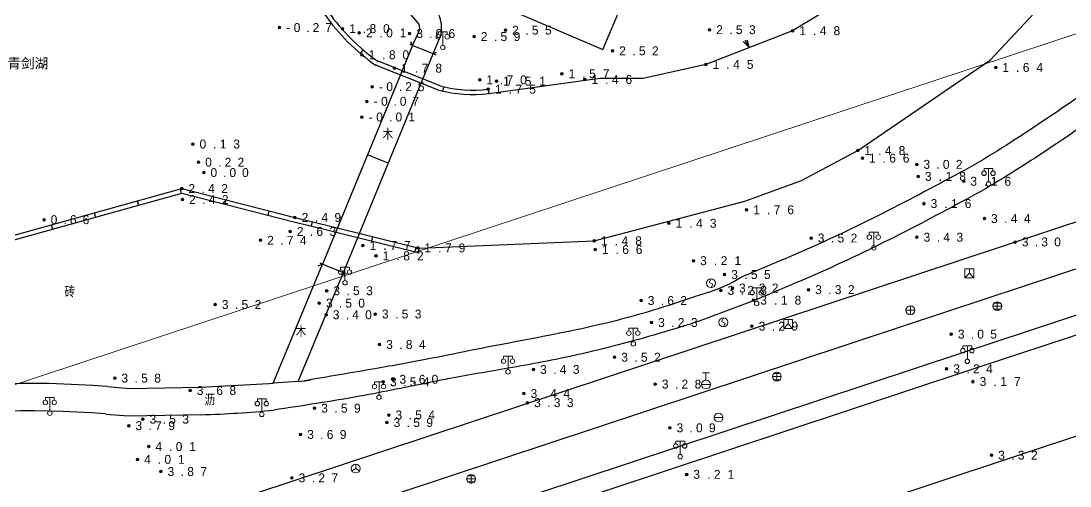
# Model space of a CAD drawing. Header units: metres. Extents: x 342272 to 345188, y 671156 to 672490.
# Drawn here: x 344094.1 to 344211.7, y 671389.2 to 671441.3 of the extents above; entities that cross this region are included whole.
import ezdxf
from ezdxf.enums import TextEntityAlignment as Align

# ---------------------------------------------------------------- set-up
doc = ezdxf.new("R2010")
doc.units = ezdxf.units.M
doc.header["$LTSCALE"] = 0.5
doc.header["$MEASUREMENT"] = 0
doc.layers.add('00-地形', color=251, linetype='Continuous')
doc.layers.add('00-现状标高', color=2, linetype='Continuous', lineweight=0, plot=False)
doc.layers.add('地块线', color=7, linetype='Continuous', lineweight=0, plot=False)
doc.layers.add('公共设施纪念物', color=8, linetype='Continuous', lineweight=0)
doc.layers.add('通讯及其他管线设施', color=252, linetype='Continuous', lineweight=0)
doc.styles.add('左斜等线体4.0', font='', dxfattribs={"height": 2.25})
doc.styles.add('正等线体2.0', font='MCS_Chinese1.shx', dxfattribs={"height": 2, "bigfont": 'MCS_Chinese1big.shx'})
doc.styles.add('细等线体2.5', font='MCS_Chinese1.shx', dxfattribs={"height": 2.5, "bigfont": 'MCS_Chinese1big.shx'})
doc.styles.add('细等线体2.5 V', font='MCS_Chinese1.shx', dxfattribs={"height": 2.5, "bigfont": 'MCS_Chinese1big.shx'})
doc.styles.get('左斜等线体4.0').set_extended_font_data('黑体', italic=True)

# ---------------------------------------------------------------- blocks, each defined once
blk = doc.blocks.new('155210_1')
at = {"layer": '公共设施纪念物', "lineweight": 0}
for p, q in [((-1, 2.9), (-1, 3.5)), ((-1, 3.5), (1, 3.5)), ((0, 0.5), (0, 3.5)), ((1, 3.5), (1, 2.9))]:
    blk.add_line(p, q, dxfattribs=at)
for centre in [(-1, 2.4), (1, 2.4), (0, 0)]:
    blk.add_circle(centre, 0.5, dxfattribs=at)
blk = doc.blocks.new('174201')
at = {"layer": '通讯及其他管线设施', "linetype": 'Continuous', "lineweight": 0}
for p, q in [((-1, 0), (1, 0)), ((-0.7, 0.7), (0.7, 0.7)), ((0, -1), (0, 1)), ((-0.7, -0.7), (0.7, -0.7))]:
    blk.add_line(p, q, dxfattribs=at)
blk.add_circle((0, 0), 1, dxfattribs=at)
blk = doc.blocks.new('174700')
at = {"layer": '通讯及其他管线设施', "linetype": 'Continuous', "lineweight": 0}
for p, q in [((0, 1), (-0.38, 0.18)), ((-0.38, 0.18), (0.38, -0.18)), ((0, -1), (0.38, -0.18))]:
    blk.add_line(p, q, dxfattribs=at)
blk.add_circle((0, 0), 1, dxfattribs=at)
blk = doc.blocks.new('174601')
at = {"layer": '通讯及其他管线设施', "lineweight": 0}
for q in [(-0.87, -0.5), (0, 1), (0.87, -0.5)]:
    blk.add_line((0, 0), q, dxfattribs=at)
blk.add_circle((0, 0), 1, dxfattribs=at)
blk = doc.blocks.new('175200')
at = {"layer": '通讯及其他管线设施', "lineweight": 0}
for p, q in [((-0.8, 2.6), (0.8, 2.6)), ((0, 1), (0, 2.6)), ((-1, 0), (1, 0))]:
    blk.add_line(p, q, dxfattribs=at)
blk.add_circle((0, 0), 1, dxfattribs=at)
blk = doc.blocks.new('174100')
at = {"layer": '通讯及其他管线设施', "lineweight": 0}
blk.add_line((-1, 0), (1, 0), dxfattribs=at)
blk.add_circle((0, 0), 1, dxfattribs=at)
blk = doc.blocks.new('174200')
at = {"layer": '通讯及其他管线设施', "lineweight": 0}
for p, q in [((-1, 0), (1, 0)), ((0, 1), (0, -1))]:
    blk.add_line(p, q, dxfattribs=at)
blk.add_circle((0, 0), 1, dxfattribs=at)
blk = doc.blocks.new('174602')
at = {"layer": '通讯及其他管线设施', "lineweight": 0}
for p, q in [((-1, 1), (-1, -1)), ((1, 1), (-1, 1)), ((-1, -1), (0, 0)), ((0, 0), (0, 1)), ((0, 0), (1, -1)), ((1, -1), (1, 1)), ((-1, -1), (1, -1))]:
    blk.add_line(p, q, dxfattribs=at)
blk = doc.blocks.new('213400_1')
at = {"layer": '00-现状标高', "linetype": 'Continuous', "lineweight": 0}
h = blk.add_hatch(color=256, dxfattribs=at)
edge = h.paths.add_edge_path()
edge.add_arc((0, 0), 0.3, 0, 360)
blk.add_circle((0, 0), 0.3, dxfattribs=at)

msp = doc.modelspace()

# ---------------------------------------------------------------- linework, layer by layer
at = {"layer": '00-地形', "lineweight": -3}
for p, q in [((344138.5, 671441.25), (344124.7, 671457.44)), ((344144.12, 671444.65), (344159.32, 671438.15)), ((344202.76, 671436.98), (344209.58, 671444.26)), ((344159.32, 671438.15), (344161.44, 671443.15)), ((344186.32, 671443.76), (344180.59, 671440.24)), ((344137.98, 671438.6), (344138.73, 671440.2)), ((344140.31, 671437.64), (344140.91, 671439.12)), ((344180.59, 671440.24), (344170.87, 671436.46)), ((344175.73, 671438.35), (344175.28, 671439.14)), ((344175.48, 671439.23), (344175.73, 671438.35)), ((344137.98, 671438.6), (344127.91, 671414.08)), ((344132.16, 671437.7), (344132.48, 671438.09)), ((344137.7, 671438.72), (344137.98, 671438.6)), ((344137.98, 671438.6), (344137.81, 671438.99)), ((344140.31, 671437.64), (344137.98, 671438.6)), ((344175.73, 671438.35), (344175.07, 671439.04)), ((344130.24, 671413.14), (344140.31, 671437.64)), ((344141.08, 671434.05), (344134.13, 671436.81)), ((344140.31, 671437.64), (344140.68, 671437.83)), ((344140.63, 671437.5), (344140.31, 671437.64)), ((344187.89, 671426.8), (344202.76, 671436.98)), ((344133.95, 671436.35), (344133.85, 671436.4)), ((344140.89, 671433.59), (344133.95, 671436.35)), ((344136.66, 671435.27), (344136.84, 671435.73)), ((344170.87, 671436.46), (344163.84, 671434.87)), ((344158.97, 671434.87), (344146.53, 671433.18)), ((344163.84, 671434.87), (344158.97, 671434.87)), ((344140.95, 671433.57), (344140.89, 671433.59)), ((344141.4, 671433.46), (344141.51, 671433.95)), ((344146.48, 671433.68), (344146.53, 671433.18)), ((344243.75, 671429.2), (343942.43, 671329.45)), ((344135.28, 671425.39), (344132.95, 671426.34)), ((344181.59, 671423.45), (344187.89, 671426.8)), ((344243.74, 671423.89), (344198.07, 671408.78)), ((344175.23, 671421.12), (344181.59, 671423.45)), ((344085.73, 671415.21), (344112.13, 671422.54)), ((344085.86, 671414.72), (344112.14, 671422.02)), ((344111.95, 671422.49), (344112.08, 671422.01)), ((344112.13, 671422.54), (344124.81, 671419.3)), ((344112.14, 671422.02), (344124.69, 671418.81)), ((344107.13, 671421.15), (344107.27, 671420.67)), ((344117.05, 671421.28), (344116.93, 671420.8)), ((344158.36, 671416.68), (344175.23, 671421.12)), ((344102.32, 671419.81), (344102.45, 671419.33)), ((344121.9, 671420.04), (344121.77, 671419.56)), ((344124.81, 671419.3), (344128.65, 671418.35)), ((344097.5, 671418.48), (344097.63, 671417.99)), ((344124.69, 671418.81), (344128.53, 671417.87)), ((344126.74, 671418.82), (344126.62, 671418.34)), ((344128.65, 671418.35), (344138.28, 671415.99)), ((344243.73, 671418.71), (344199.63, 671404.12)), ((344128.53, 671417.87), (344138.64, 671415.38)), ((344133.5, 671417.16), (344133.38, 671416.67)), ((344138.36, 671415.97), (344138.24, 671415.48)), ((344138.28, 671415.99), (344138.28, 671415.99)), ((344138.64, 671415.38), (344138.76, 671415.87)), ((344138.76, 671415.87), (344158.36, 671416.68)), ((344200.51, 671402.2), (344243.73, 671416.51)), ((344122.37, 671400.73), (344127.91, 671414.08)), ((344127.91, 671414.08), (344127.39, 671413.86)), ((344127.91, 671414.08), (344127.65, 671414.19)), ((344127.91, 671414.08), (344130.24, 671413.14)), ((344125.19, 671400.92), (344130.24, 671413.14)), ((344130.24, 671413.14), (344130.38, 671412.71)), ((344130.24, 671413.14), (344130.56, 671413.02)), ((344198.07, 671408.78), (343943.95, 671324.73)), ((344094.9, 671355.85), (344243.71, 671405.19)), ((344199.63, 671404.12), (344002.21, 671338.82)), ((344002.95, 671336.87), (344200.51, 671402.2)), ((344103.81, 671400.33), (344103.81, 671400.33)), ((344103.81, 671400.33), (344106.29, 671400.14)), ((344114.19, 671400.27), (344121.87, 671400.7)), ((344121.87, 671400.7), (344122.37, 671400.73)), ((344125.19, 671400.92), (344122.37, 671400.73)), ((344106.29, 671400.14), (344114.19, 671400.27)), ((344103.57, 671397.26), (344103.57, 671397.26)), ((344103.57, 671397.26), (344106.2, 671397.06)), ((344106.2, 671397.06), (344114.31, 671397.19)), ((344114.31, 671397.19), (344114.32, 671397.19))]:
    msp.add_line(p, q, dxfattribs=at)
for centre, radius, start, end in [((344138.13, 671440.74), 3.09, 9.8827, 46.4995), ((344147.41, 671455.73), 23.62, 215.4061, 234.9459), ((344147.41, 671455.73), 23.12, 215.4061, 234.9459), ((344137.9, 671440.57), 0.911, 336.0003, 48.3763), ((344138.02, 671440.57), 3.24, 333.5392, 12.6206), ((344144.78, 671448.54), 15.45, 255.6525, 276.5119), ((344144.78, 671448.54), 14.95, 255.6525, 276.5119), ((344094.98, 671289.19), 111.5, 85.4558, 112.2882), ((344105.79, 671594.03), 194.08, 275.7354, 276.1263), ((344094.98, 671289.19), 108.42, 85.4543, 112.2855), ((344110.9, 671517.46), 120.32, 271.6277, 275.5112)]:
    msp.add_arc(centre, radius, start, end, dxfattribs=at)
for points, knots in [([(344373.35, 671487.17), (344369.05, 671486), (344364.75, 671484.83), (344360.45, 671483.67), (344355.21, 671482.24), (344349.62, 671482.48), (344344.21, 671482.54), (344339.26, 671482.6), (344334.31, 671483.49), (344329.37, 671483.53), (344319.59, 671483.6), (344309.81, 671483), (344300.03, 671481.6), (344294.2, 671480.77), (344288.57, 671479.4), (344282.98, 671477.48), (344274.35, 671474.52), (344266.12, 671471.08), (344258.1, 671466.81), (344254.52, 671464.9), (344251.08, 671462.87), (344247.74, 671460.59), (344243.99, 671458.04), (344240.36, 671455.37), (344236.86, 671452.51), (344233.38, 671449.66), (344230.36, 671446.28), (344226.86, 671443.45), (344220.49, 671438.32), (344213.88, 671433.54), (344207.04, 671429.02), (344204.37, 671427.25), (344201.67, 671425.56), (344198.85, 671424.05), (344192.69, 671420.73), (344186.5, 671417.52), (344180.08, 671414.81), (344178.33, 671414.08), (344176.59, 671413.34), (344174.84, 671412.61)], [0, 0, 0, 0, 0.061215, 0.061215, 0.061215, 0.135774, 0.135774, 0.135774, 0.203894, 0.203894, 0.203894, 0.338512, 0.338512, 0.338512, 0.418861, 0.418861, 0.418861, 0.542839, 0.542839, 0.542839, 0.598164, 0.598164, 0.598164, 0.660228, 0.660228, 0.660228, 0.722024, 0.722024, 0.722024, 0.8343, 0.8343, 0.8343, 0.87819, 0.87819, 0.87819, 0.973999, 0.973999, 0.973999, 1, 1, 1, 1]), ([(344374.62, 671484.49), (344370.32, 671483.32), (344366.02, 671482.15), (344361.72, 671480.98), (344356.48, 671479.55), (344350.89, 671479.79), (344345.48, 671479.86), (344340.53, 671479.91), (344335.58, 671480.8), (344330.64, 671480.84), (344320.86, 671480.92), (344311.08, 671480.31), (344301.3, 671478.92), (344295.47, 671478.09), (344289.84, 671476.71), (344284.25, 671474.79), (344275.62, 671471.83), (344267.39, 671468.4), (344259.37, 671464.12), (344255.79, 671462.22), (344252.35, 671460.18), (344249.01, 671457.91), (344245.26, 671455.35), (344241.64, 671452.68), (344238.13, 671449.82), (344234.65, 671446.97), (344231.64, 671443.59), (344228.13, 671440.77), (344221.76, 671435.63), (344215.15, 671430.85), (344208.31, 671426.33), (344205.64, 671424.57), (344202.94, 671422.88), (344200.12, 671421.36), (344193.96, 671418.05), (344187.77, 671414.84), (344181.35, 671412.13), (344179.6, 671411.39), (344177.86, 671410.65), (344176.12, 671409.92)], [0, 0, 0, 0, 0.061215, 0.061215, 0.061215, 0.135774, 0.135774, 0.135774, 0.203894, 0.203894, 0.203894, 0.338512, 0.338512, 0.338512, 0.418861, 0.418861, 0.418861, 0.542839, 0.542839, 0.542839, 0.598164, 0.598164, 0.598164, 0.660228, 0.660228, 0.660228, 0.722024, 0.722024, 0.722024, 0.8343, 0.8343, 0.8343, 0.87819, 0.87819, 0.87819, 0.973999, 0.973999, 0.973999, 1, 1, 1, 1]), ([(344174.84, 671412.61), (344174.85, 671412.59), (344173.01, 671411.44), (344170.4, 671410.69), (344165.65, 671409.06), (344160.84, 671407.67), (344153.41, 671406.05), (344146.7, 671404.85), (344139.67, 671403.38), (344133.2, 671402.23), (344128.49, 671401.43), (344125.85, 671400.99)], [0, 0, 0, 0, 0.010371, 0.108663, 0.161241, 0.309508, 0.409393, 0.611807, 0.71534, 0.840342, 1, 1, 1, 1]), ([(344176.11, 671409.92), (344175.72, 671409.76), (344173.7, 671409), (344170.29, 671407.7), (344164.07, 671405.78), (344156.92, 671403.9), (344149.24, 671402.45), (344143.66, 671401.54), (344138.16, 671400.45), (344131.62, 671399.09), (344125.67, 671398.19), (344122.45, 671397.7)], [0, 0, 0, 0, 0.023393, 0.117371, 0.202393, 0.373629, 0.517914, 0.636597, 0.672655, 0.822824, 1, 1, 1, 1])]:
    msp.add_open_spline(points, degree=3, knots=knots, dxfattribs=at)
at = {"layer": '地块线', "lineweight": 0}
msp.add_line((343966.51, 671358.56), (344608.88, 671571.12), dxfattribs=at)

# ---------------------------------------------------------------- block references
at = {"layer": '00-现状标高', "lineweight": 0, "xscale": 0.5, "yscale": 0.5, "zscale": 0.5}
for p in [(344123.08, 671440.59), (344130.16, 671440.47), (344148.41, 671440.3), (344171.28, 671440.35), (344180.59, 671440.24), (344132.02, 671439.99), (344137.67, 671439.92), (344144.9, 671439.58), (344160.41, 671437.98), (344132.33, 671437.54), (344135.96, 671436.04), (344154.73, 671435.41), (344170.87, 671436.46), (344203.36, 671436.13), (344145.52, 671434.73), (344147.4, 671434.58), (344157.3, 671434.77), (344133.46, 671433.96), (344146.48, 671433.68), (344132.88, 671432.32), (344132.31, 671430.56), (344113.37, 671427.53), (344187.89, 671426.8), (344114.01, 671425.49), (344188.41, 671425.95), (344194.51, 671425.25), (344114.6, 671424.33), (344194.68, 671423.9), (344112.13, 671422.54), (344199.77, 671423.36), (344112.2, 671421.3), (344175.44, 671420.16), (344195.32, 671420.85), (344096.69, 671419.05), (344124.82, 671419.3), (344202.09, 671419.17), (344166.72, 671418.65), (344120.95, 671416.75), (344124.28, 671417.73), (344158.36, 671416.68), (344182.67, 671416.99), (344194.53, 671417.08), (344132.44, 671416.17), (344138.57, 671415.88), (344158.48, 671415.7), (344205.54, 671416.55), (344133.9, 671414.99), (344169.48, 671414.45), (344172.96, 671412.89), (344128.37, 671411.08), (344172.55, 671411.12), (344173.84, 671411.38), (344182.37, 671411.2), (344115.87, 671409.53), (344127.54, 671409.69), (344163.61, 671409.98), (344176.22, 671410.02), (344128.31, 671408.39), (344133.82, 671408.47), (344164.77, 671407.52), (344176.04, 671407.11), (344198.37, 671406.21), (344134.29, 671405.05), (344160.64, 671403.62), (344151.54, 671402.25), (344197.86, 671402.33), (344104.62, 671401.28), (344134.72, 671400.87), (344135.78, 671401.15), (344165.19, 671400.61), (344200.81, 671400.89), (344113.07, 671399.89), (344150.48, 671399.56), (344127.01, 671397.91), (344150.87, 671398.53), (344107.77, 671396.68), (344135.34, 671397.15), (344106.19, 671395.95), (344135.12, 671396.3), (344166.84, 671395.71), (344125.44, 671394.96), (344108.43, 671393.61), (344107.17, 671392.17), (344202.89, 671392.64), (344109.79, 671390.8), (344124.48, 671390.09), (344168.72, 671390.49)]:
    msp.add_blockref('213400_1', p, dxfattribs=at)
at = {"layer": '公共设施纪念物', "lineweight": 0, "xscale": 0.5, "yscale": 0.5, "zscale": 0.5}
for p in [(344141.38, 671438.36), (344202.55, 671423.05), (344189.69, 671415.89), (344130.42, 671411.98), (344176.57, 671409.65), (344162.74, 671405.13), (344200.18, 671403.17), (344148.7, 671401.99), (344134.24, 671399.14), (344097.34, 671397.36), (344121.1, 671397.22), (344168, 671392.48)]:
    msp.add_blockref('155210_1', p, dxfattribs=at)
at = {"layer": '通讯及其他管线设施', "lineweight": 0, "xscale": 0.5, "yscale": 0.5, "zscale": 0.5}
for name, p in [('174602', (344200.41, 671413.05)), ('174700', (344171.45, 671411.93)), ('174201', (344203.53, 671409.36)), ('174200', (344193.8, 671408.9)), ('174700', (344172.84, 671407.55)), ('174602', (344180.1, 671407.36)), ('175200', (344170.88, 671400.57)), ('174201', (344178.83, 671401.46)), ('174100', (344172.29, 671396.87)), ('174601', (344131.63, 671391.15)), ('174201', (344144.56, 671389.99))]:
    msp.add_blockref(name, p, dxfattribs=at)

# ---------------------------------------------------------------- texts
at = {"layer": '00-地形', "lineweight": -3, "style": '左斜等线体4.0', "oblique": 345}
msp.add_text('青剑湖', height=1.125, dxfattribs=at).set_placement((344092.57, 671436.02))
at = {"layer": '00-地形', "lineweight": -3, "style": '细等线体2.5'}
for s, p in [('木', (344134.63, 671428)), ('木', (344124.9, 671405.9)), ('沥', (344114.69, 671398.23))]:
    msp.add_text(s, height=1.25, dxfattribs=at).set_placement(p)
at = {"layer": '00-地形', "lineweight": -3, "style": '细等线体2.5 V'}
msp.add_text('砖', height=1.25, dxfattribs=at).set_placement((344099.58, 671410.95), align=Align.MIDDLE_CENTER)
at = {"layer": '00-现状标高', "lineweight": 0, "char_height": 1, "attachment_point": 4, "line_spacing_factor": 0.722892, "style": '正等线体2.0'}
for s, insert in [('\\T1.902;-0.27', (344123.83, 671440.59)), ('\\T2.037;1.80', (344130.91, 671440.47)), ('\\T2.037;2.01', (344132.77, 671439.99)), ('\\T1.940;3.06', (344138.42, 671439.92)), ('\\T1.979;2.55', (344149.16, 671440.3)), ('\\T1.979;2.53', (344172.03, 671440.35)), ('\\T2.069;1.48', (344181.34, 671440.24)), ('\\T1.979;2.59', (344145.65, 671439.58)), ('\\T2.037;1.80', (344133.08, 671437.54)), ('\\T1.979;2.52', (344161.16, 671437.98)), ('\\T2.069;1.45', (344171.62, 671436.46)), ('\\T2.069;1.78', (344136.71, 671436.04)), ('\\T2.069;1.57', (344155.48, 671435.41)), ('\\T2.053;1.64', (344204.11, 671436.12)), ('\\T1.902;-0.25', (344134.21, 671433.96)), ('\\T2.037;1.70', (344146.27, 671434.73)), ('\\T2.176;1.51', (344148.15, 671434.58)), ('\\T2.053;1.46', (344158.05, 671434.77)), ('\\T2.069;1.75', (344147.23, 671433.68)), ('\\T1.884;-0.07', (344133.63, 671432.32)), ('\\T1.941;-0.01', (344133.06, 671430.56)), ('\\T2.037;0.13', (344114.12, 671427.53)), ('\\T2.069;1.48', (344188.64, 671426.8)), ('\\T2.037;1.66', (344189.16, 671425.95)), ('\\T1.952;0.22', (344114.76, 671425.49)), ('\\T1.952;3.02', (344195.26, 671425.25)), ('\\T1.903;0.00', (344115.35, 671424.33)), ('\\T2.069;3.18', (344195.43, 671423.9)), ('\\T2.053;3.16', (344200.52, 671423.35)), ('\\T1.979;2.42', (344112.88, 671422.54)), ('\\T1.979;2.42', (344112.95, 671421.3)), ('\\T2.053;1.76', (344176.19, 671420.16)), ('\\T2.053;3.16', (344196.07, 671420.85)), ('\\T1.927;0.66', (344097.44, 671419.05)), ('\\T1.979;2.49', (344125.57, 671419.3)), ('\\T2.069;1.43', (344167.47, 671418.64)), ('\\T1.979;3.44', (344202.84, 671419.17)), ('\\T1.966;2.63', (344125.03, 671417.73)), ('\\T1.979;2.74', (344121.7, 671416.74)), ('\\T2.069;1.48', (344159.11, 671416.68)), ('\\T1.979;3.52', (344183.42, 671416.99)), ('\\T1.979;3.43', (344195.28, 671417.08)), ('\\T1.952;3.30', (344206.29, 671416.55)), ('\\T2.069;1.77', (344133.19, 671416.17)), ('\\T2.069;1.79', (344139.32, 671415.88)), ('\\T2.037;1.66', (344159.23, 671415.7)), ('\\T2.069;1.82', (344134.65, 671414.99)), ('\\T2.069;3.21', (344170.23, 671414.45)), ('\\T1.979;3.55', (344173.71, 671412.89)), ('\\T1.979;3.53', (344129.12, 671411.08)), ('\\T1.979;3.23', (344173.3, 671411.12)), ('\\T1.979;3.22', (344174.59, 671411.38)), ('\\T1.979;3.32', (344183.12, 671411.2)), ('\\T1.979;3.52', (344116.62, 671409.53)), ('\\T1.952;3.50', (344128.29, 671409.69)), ('\\T1.966;3.62', (344164.36, 671409.98)), ('\\T2.069;3.18', (344176.97, 671410.02)), ('\\T1.952;3.40', (344129.06, 671408.39)), ('\\T1.979;3.53', (344134.57, 671408.47)), ('\\T1.979;3.23', (344165.52, 671407.52)), ('\\T1.979;3.29', (344176.79, 671407.11)), ('\\T1.952;3.05', (344199.12, 671406.21)), ('\\T1.979;3.84', (344135.04, 671405.05)), ('\\T1.979;3.52', (344161.39, 671403.62)), ('\\T1.979;3.43', (344152.29, 671402.25)), ('\\T1.979;3.24', (344198.61, 671402.33)), ('\\T1.979;3.58', (344105.37, 671401.28)), ('\\T1.940;3.60', (344136.53, 671401.15)), ('\\T1.966;3.68', (344113.82, 671399.89)), ('\\T1.979;3.54', (344135.47, 671400.87)), ('\\T1.979;3.28', (344165.94, 671400.61)), ('\\T2.069;3.17', (344201.56, 671400.89)), ('\\T1.979;3.44', (344151.23, 671399.56)), ('\\T1.979;3.59', (344127.76, 671397.91)), ('\\T1.979;3.33', (344151.62, 671398.53)), ('\\T1.979;3.53', (344108.52, 671396.68)), ('\\T1.979;3.59', (344135.87, 671396.3)), ('\\T1.979;3.54', (344136.09, 671397.15)), ('\\T1.979;3.79', (344106.94, 671395.95)), ('\\T1.952;3.09', (344167.59, 671395.71)), ('\\T1.966;3.69', (344126.19, 671394.96)), ('\\T2.037;4.01', (344109.18, 671393.61)), ('\\T2.037;4.01', (344107.92, 671392.17)), ('\\T1.979;3.32', (344203.64, 671392.64)), ('\\T1.979;3.87', (344110.54, 671390.8)), ('\\T2.069;3.21', (344169.47, 671390.49)), ('\\T1.979;3.27', (344125.23, 671390.09))]:
    msp.add_mtext(s, dxfattribs=dict(at, insert=insert))

doc.saveas('drawing.dxf')
